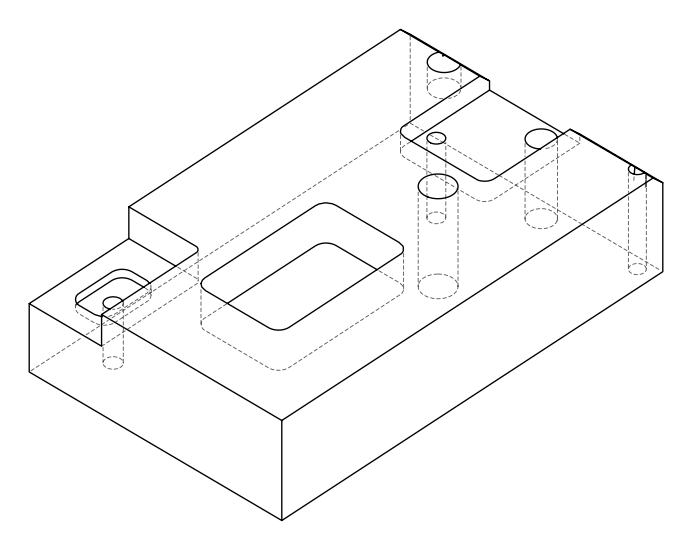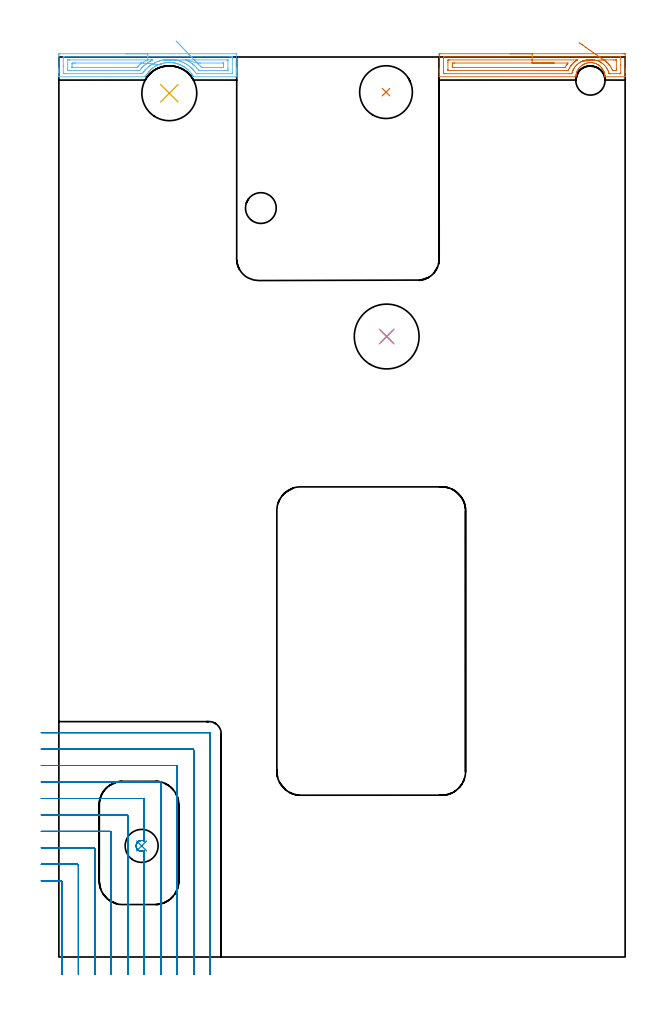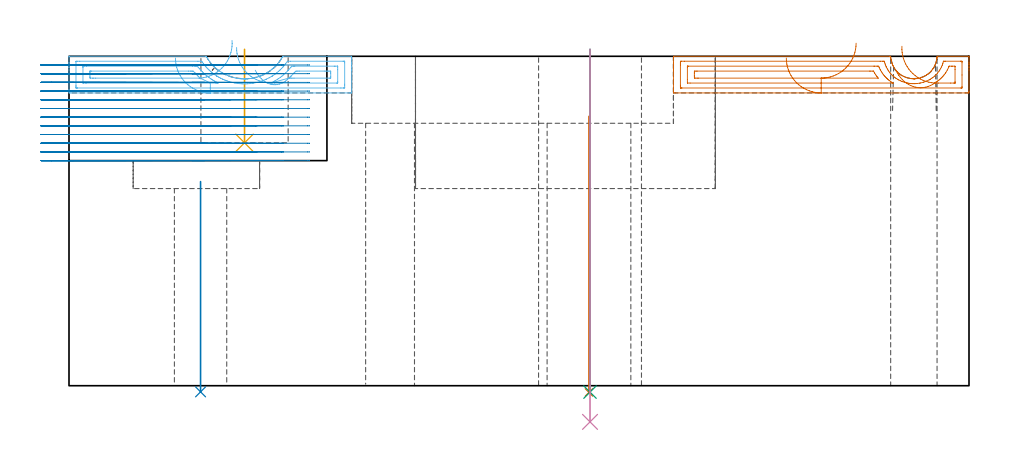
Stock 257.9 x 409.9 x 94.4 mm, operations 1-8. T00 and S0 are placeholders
(PLAN: 18 operations, 13 tool changes, 75.3 min)
(1 INDEXABLE_INSERT_DRILL_THROUGH_HOLE_FROM_SOLID | STEP1HOLE | NXT0302_019 | 0.32 min | 42662 mm3)
(2 INDEXABLE_INSERT_DRILL_THROUGH_HOLE_FROM_SOLID_1 | STEP1HOLE_1 | NXT0302_001 | 0.25 min | 16643 mm3)
(3 INDEXABLE_INSERT_DRILL_THROUGH_HOLE_FROM_SOLID_2 | STEP1HOLE_3 | NXT0302_009 | 0.39 min | 26721 mm3)
(4 DRILL_TO_ENLARGE_THROUGH_HOLE_1 | STEP1HOLE_3 | UGT0301_394 | 0.43 min | 37755 mm3)
(5 INDEXABLE_INSERT_DRILL_BLIND_HOLE_FROM_SOLID | STEP1POCKET | UGT0302_004 | 0.11 min | 12159 mm3)
(6 AREA_MILL | FG_CHAMFER_SURFACE | UGT0205_001 | 2.77 min | 4531 mm3)
(7 AREA_MILL_1 | FG_CHAMFER_SURFACE_1 | UGT0205_001 | 2.94 min | 5007 mm3)
(8 MILL_CORNER_NOTCH_RECTANGULAR | CORNER_NOTCH_RECTANGULAR | NXT0201_013 | Follow Part, ap 2.5, ae 75% | 31.92 min | 231408 mm3)
(9 MILL_RECTANGULAR_POCKET | POCKET_RECTANGULAR_STRAIGHT | NXT0201_012 | Follow Part, ap 4, ae 75% | 21.86 min | 453333 mm3)
(10 MILL_RECTANGULAR_POCKET_1 | POCKET_RECTANGULAR_STRAIGHT_1 | NXT0201_012 | Follow Part, ap 4, ae 75% | 1.41 min | 14139 mm3)
(11 MILL_SLOT | SLOT_PARTIAL_RECTANGULAR | NXT0201_012 | Follow Part, ap 4, ae 75% | 11.21 min | 170031 mm3)
(12 SPOT_DRILL | STEP1HOLE_2 | NXT0321_9005460120000 | 0.03 min | 7 mm3)
(13 SPOT_DRILL_1 | STEP1HOLE_4 | NXT0321_9005460120000 | 0.03 min | 2 mm3)
(14 DRILL_THROUGH_HOLE_INTO_CENTER | STEP1HOLE_2 | NXT0301_042 | 0.33 min | 2984 mm3)
(15 DRILL_TO_ENLARGE_THROUGH_HOLE | STEP1HOLE_2 | NXT0301_104 | 0.33 min | 8630 mm3)
(16 DRILL_BLIND_HOLE_INTO_CENTER | STEP1HOLE_4 | NXT0301_042 | 0.05 min | 303 mm3)
(17 GUN_DRILL_THROUGH_HOLE | STEP1HOLE_4 | UGT0307_005 | 0.51 min | 4676 mm3)
(18 DRILL_TO_ENLARGE_THROUGH_HOLE_2 | STEP1HOLE_4 | UGT0301_267 | 0.41 min | 7882 mm3)
(TOOL NXT0302_019 | Index. Insert Drill 24mm [880-D2400L25-05] | D24 PA176 FL120 Z2)
(TOOL NXT0302_001 | Index. Insert Drill 15mm [880-D1500L20-05] | D15 PA176 FL75 Z2)
(TOOL NXT0302_009 | Index. Insert Drill 19mm [880-D1900L25-05] | D19 PA176 FL95 Z2)
(TOOL UGT0301_394 | Twist Drill 29.5 mm | D29.5 PA118 FL165 Z2)
(TOOL UGT0302_004 | Indexable Insert Drill 25mm | D25 PA180 FL50 Z2)
(TOOL UGT0205_001 | Chamfer Mill 20 x 3 x 45 deg. | D20 FL50 Z2)
(TOOL NXT0201_013 | ENDMILL 10mm | D10 FL30 Z4)
(TOOL NXT0201_012 | ENDMILL 16mm [2P460-1600-NA 1630] | D16 FL38 Z6)
(TOOL NXT0321_9005460120000 | NC Spot Drill, 142deg, 12mm, Carbide, Uncoated | D12 PA142 FL30 Z2)
(TOOL NXT0301_042 | Carbide Drill 7.1mm [860.1-0710-057A1-MM 2214] | D7.1 PA140 FL85 Z2)
(TOOL NXT0301_104 | Carbide Drill 14mm [860.1-1400-112A1-MM 2214] | D14 PA140 FL123 Z2)
(TOOL UGT0307_005 | Gun Drill 8.3 mm | D8.3 PA130 FL24 Z1)
(TOOL UGT0301_267 | Twist Drill 13.3 mm | D13.3 PA118 FL108 Z2)
(OP 1 INDEXABLE_INSERT_DRILL_THROUGH_HOLE_FROM_SOLID)
G17 G21 G94 G90
T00 M6
G54
G17 G0 G90 X149. Y393.9 S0 M3
G43 Z104.4 H1
G94 G81 G98 Z-1.919 F250. R77.2
G80
M5
M2
(OP 2 INDEXABLE_INSERT_DRILL_THROUGH_HOLE_FROM_SOLID_1)
G17 G21 G94 G90
T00 M6
G54
G17 G0 G90 X37.7 Y50.6 S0 M3
G43 Z104.4 H1
G94 G81 G98 Z-1.762 F250. R58.5
G80
M5
M2
(OP 3 INDEXABLE_INSERT_DRILL_THROUGH_HOLE_FROM_SOLID_2)
G17 G21 G94 G90
T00 M6
G54
G17 G0 G90 X149.3 Y282.6 S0 M3
G43 Z104.4 H1
G94 G81 G98 Z-1.832 F250. R96.4
G80
M5
M2
(OP 4 DRILL_TO_ENLARGE_THROUGH_HOLE_1)
G17 G21 G94 G90
T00 M6
G54
G17 G0 G90 X149.3 Y282.6 S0 M3
G43 Z104.4 H0
G94 G73 G98 Z-10.363 F250. Q26.191 R96.4
G80
M5
M2
(OP 5 INDEXABLE_INSERT_DRILL_BLIND_HOLE_FROM_SOLID)
G17 G21 G94 G90
T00 M6
G54
G17 G0 G90 X50.3 Y393.4 S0 M3
G43 Z104.4 H0
G94 G81 G98 Z69.6 F250. R96.4
G80
M5
M2
(OP 6 AREA_MILL)
G17 G21 G94 G90
T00 M6
G54
G17 G0 G90 X30.5 Y411.4 S1061 M3
G43 Z104.4 H0
Z93.9
G94 G1 X30.538 Z93.028 F250.
X30.652 Z92.164
X30.841 Z91.312
X31.103 Z90.48
X31.437 Z89.674
X31.84 Z88.9
X32.308 Z88.164
X32.84 Z87.472
X33.429 Z86.829
X34.072 Z86.24
X34.764 Z85.709
X35.5 Z85.24
X36.274 Z84.837
X37.08 Z84.503
X37.912 Z84.241
X38.764 Z84.052
X39.628 Z83.938
X40.5 Z83.9
X80.458
X80.931 Y411.394 Z83.903
X80.99 Y411.391 Z83.905
X81. Y411.326 Z83.97
Y404.832 Z90.462
Y404.147 Z91.15
Y403.953 Z91.344
Y403.269 Z92.029
Y403.074 Z92.223
Y402.684 Z92.615
Y401.706 Z93.593
Y401.316 Z93.982
X80.999 Y401.082 Z94.216
X80.99 Y400.906 Z94.392
X80.901 Y400.9 Z94.4
X61.367
X61.264 Y400.906 Z94.392
X61.145 Y401.109 Z94.188
X61.107 Y401.176 Z94.122
X61.021 Y401.316 Z93.982
X60.852 Y401.591 Z93.707
X60.611 Y401.962 Z93.335
X60.508 Y402.107 Z93.192
X60.431 Y402.216 Z93.083
X60.353 Y402.319 Z92.98
X60.243 Y402.465 Z92.834
X59.717 Y403.117 Z92.183
X59.516 Y403.339 Z91.96
X59.174 Y403.693 Z91.606
X58.823 Y404.039 Z91.26
X58.703 Y404.148 Z91.151
X58.632 Y404.213 Z91.086
X58.239 Y404.539 Z90.76
X58.165 Y404.601 Z90.699
X57.93 Y404.796 Z90.503
X57.539 Y405.086 Z90.212
X57.036 Y405.422 Z89.874
X56.927 Y405.488 Z89.808
X56.592 Y405.692 Z89.606
X56.483 Y405.754 Z89.544
X56.118 Y405.961 Z89.339
X55.595 Y406.205 Z89.091
X55.297 Y406.346 Z88.952
X55.248 Y406.368 Z88.929
X55.151 Y406.408 Z88.888
X54.803 Y406.554 Z88.745
X54.707 Y406.589 Z88.711
X54.354 Y406.718 Z88.579
X54.263 Y406.749 Z88.548
X54.013 Y406.834 Z88.465
X53.46 Y406.988 Z88.31
X53.014 Y407.097 Z88.202
X52.567 Y407.188 Z88.112
X52.525 Y407.195 Z88.105
X52.12 Y407.26 Z88.036
X52.043 Y407.269 Z88.027
X51.673 Y407.314 Z87.983
X51.241 Y407.348 Z87.949
X51.188 Y407.352 Z87.944
X51.155 Y407.354 Z87.94
X51.031 Y407.364 Z87.932
X50.779 Y407.385 Z87.912
X50.541 Y407.394 Z87.903
X50.429 Y407.392 Z87.896
X50.38 Z87.894
X50.304 Z87.895
X50.27 Y407.396 Z87.903
X50.267 Z87.902
X50.109 Y407.397 Z87.903
X49.861 Y407.387 Z87.91
X49.602 Y407.374 Z87.925
X49.438 Y407.365 Z87.934
X48.991 Y407.326 Z87.973
X48.544 Y407.27 Z88.027
X48.491 Y407.262 Z88.035
X48.098 Y407.199 Z88.099
X47.64 Y407.108 Z88.192
X47.204 Y407.002 Z88.295
X46.587 Y406.833 Z88.464
X46.31 Y406.74 Z88.556
X45.861 Y406.577 Z88.721
X45.416 Y406.4 Z88.9
X44.967 Y406.197 Z89.102
X44.94 Y406.183 Z89.115
X44.482 Y405.96 Z89.339
X44.071 Y405.729 Z89.571
X44.052 Y405.719 Z89.581
X43.628 Y405.463 Z89.836
X43.061 Y405.087 Z90.213
X42.735 Y404.847 Z90.453
X42.716 Y404.832 Z90.468
X42.346 Y404.534 Z90.763
X41.966 Y404.212 Z91.086
X41.841 Y404.099 Z91.199
X41.693 Y403.953 Z91.343
X41.548 Y403.812 Z91.486
X41.457 Y403.723 Z91.574
X41.084 Y403.338 Z91.959
X40.947 Y403.187 Z92.11
X40.361 Y402.466 Z92.834
X40.053 Y402.053 Z93.246
X39.908 Y401.833 Z93.466
X39.749 Y401.592 Z93.708
X39.536 Y401.245 Z94.055
X39.508 Y401.198 Z94.101
X39.389 Y400.998 Z94.298
X39.327 Y400.903 Z94.389
X39.168 Y400.9 Z94.4
X0.098
X0.01 Y400.906 Z94.392
X0. Y401.084 Z94.214
Y402.684 Z92.615
Y403.074 Z92.223
Y403.269 Z92.029
Y403.953 Z91.344
Y404.147 Z91.15
Y404.832 Z90.462
Y410.448 Z84.849
X0.005 Y410.984 Z84.312
X0.009 Y411.391 Z83.905
X0.128 Y411.395 Z83.903
X0.542 Y411.4 Z83.9
X40.5
Y409.986 Z85.314
X77.914
X78.682 Y409.984 Z85.316
X78.806 Y409.983 Z85.317
X78.99 Y409.977 Z85.323
X78.994 Y409.92 Z85.38
X78.998 Y409.792 Z85.508
X79. Y409.226 Z86.074
Y408.911 Z86.389
X78.999 Y402.759 Z92.541
X78.994 Y402.444 Z92.856
X78.99 Y402.354 Z92.946
X78.984 Y402.32 Z92.98
X78.968 Y402.319 Z92.981
X78.873 Y402.317 Z92.983
X78.682 Y402.315 Z92.985
X78.561 Y402.314 Z92.986
X63.466 Y402.315 Z92.985
X62.699 Y402.32 Z92.98
X62.595 Y402.321 Z92.979
X62.04 Y403.074 Z92.226
X61.811 Y403.368 Z91.932
X61.324 Y403.953 Z91.347
X60.923 Y404.379 Z90.921
X60.469 Y404.832 Z90.468
X60.035 Y405.219 Z90.081
X59.442 Y405.711 Z89.589
X59.147 Y405.937 Z89.363
X58.952 Y406.078 Z89.222
X58.377 Y406.472 Z88.828
X58.259 Y406.545 Z88.755
X58.183 Y406.589 Z88.711
X57.371 Y407.055 Z88.245
X56.523 Y407.468 Z87.832
X56.483 Y407.487 Z87.813
X56.447 Y407.504 Z87.796
X55.595 Y407.849 Z87.451
X54.992 Y408.065 Z87.235
X54.707 Y408.154 Z87.146
X54.018 Y408.347 Z86.953
X53.819 Y408.396 Z86.904
X53.755 Y408.411 Z86.889
X52.931 Y408.573 Z86.727
X52.657 Y408.618 Z86.682
X52.043 Y408.698 Z86.602
X51.653 Y408.734 Z86.566
X51.155 Y408.772 Z86.528
X50.699 Y408.799 Z86.501
X50.267 Y408.806 Z86.494
X49.814 Y408.796 Z86.504
X49.379 Y408.773 Z86.527
X48.979 Y408.743 Z86.557
X48.491 Y408.693 Z86.607
X48.18 Y408.655 Z86.645
X47.604 Y408.563 Z86.737
X47.422 Y408.527 Z86.773
X46.716 Y408.379 Z86.921
X46.689 Y408.373 Z86.927
X46.581 Y408.347 Z86.953
X45.989 Y408.187 Z87.113
X45.944 Y408.175 Z87.125
X45.891 Y408.159 Z87.141
X45.828 Y408.139 Z87.161
X45.325 Y407.966 Z87.334
X44.94 Y407.825 Z87.475
X44.682 Y407.723 Z87.577
X44.066 Y407.468 Z87.832
X44.054 Y407.463 Z87.837
X43.462 Y407.173 Z88.127
X43.164 Y407.018 Z88.282
X42.888 Y406.862 Z88.438
X42.415 Y406.589 Z88.711
X42.328 Y406.538 Z88.762
X42.308 Y406.526 Z88.774
X42.276 Y406.504 Z88.796
X41.801 Y406.181 Z89.119
X41.388 Y405.887 Z89.413
X41.157 Y405.711 Z89.589
X40.796 Y405.418 Z89.882
X40.5 Y405.167 Z90.133
X40.133 Y404.832 Z90.468
X39.87 Y404.576 Z90.724
X39.612 Y404.319 Z90.981
X39.434 Y404.129 Z91.171
X39.276 Y403.953 Z91.347
X39.025 Y403.655 Z91.645
X38.724 Y403.289 Z92.011
X38.629 Y403.168 Z92.132
X38.557 Y403.074 Z92.226
X38.255 Y402.66 Z92.64
X38.131 Y402.488 Z92.812
X38.019 Y402.331 Z92.969
X37.836 Y402.321 Z92.979
X37.712 Y402.318 Z92.982
X36.948 Y402.315 Z92.985
X3.086 Y402.314 Z92.986
X2.318 Y402.316 Z92.984
X2.194 Y402.317 Z92.983
X2.01 Y402.323 Z92.977
X2.006 Y402.38 Z92.92
X2.002 Y402.508 Z92.792
X2. Y405.711 Z89.589
Y409.226 Z86.074
X2.001 Y409.541 Z85.759
X2.006 Y409.856 Z85.444
X2.01 Y409.945 Z85.355
X2.016 Y409.98 Z85.32
X2.032 Y409.981 Z85.319
X2.126 Y409.983 Z85.317
X2.318 Y409.985 Z85.315
X2.439 Y409.986 Z85.314
X40.5
Y408.571 Z86.729
X42.049
X42.276
X42.502 Y408.57 Z86.73
X42.653 Y408.568 Z86.732
X42.745 Y408.565 Z86.735
X42.276 Y408.319 Z86.981
X41.724 Y408.015 Z87.285
X41.388 Y407.822 Z87.478
X41.166 Y407.688 Z87.612
X40.811 Y407.468 Z87.832
X40.624 Y407.346 Z87.954
X40.5 Y407.262 Z88.038
X40.105 Y406.98 Z88.32
X39.612 Y406.618 Z88.682
X39.596 Y406.606 Z88.694
X39.576 Y406.589 Z88.711
X39.116 Y406.202 Z89.098
X38.724 Y405.86 Z89.44
X38.564 Y405.711 Z89.589
X38.199 Y405.352 Z89.948
X37.836 Y404.99 Z90.31
X37.759 Y404.908 Z90.392
X37.692 Y404.832 Z90.468
X37.354 Y404.43 Z90.87
X36.952 Y403.948 Z91.352
X36.776 Y403.738 Z91.562
X36.617 Y403.734 Z91.566
X36.285 Y403.73 Z91.57
X36.06 Y403.729 Z91.571
X35.399 Y403.728 Z91.572
X4.982 Y403.729 Z91.571
X4.319 Y403.73 Z91.57
X4.094 Y403.733 Z91.567
X4.028 Y403.735 Z91.565
X4.01 Y403.86 Z91.44
X4.004 Y403.953 Z91.347
X4.001 Y404.045 Z91.255
Y408.347 Z86.953
X4.002 Y408.438 Z86.862
X4.01 Y408.533 Z86.767
X4.018 Y408.565 Z86.735
X4.038 Y408.567 Z86.733
X4.094 Y408.569 Z86.731
X4.756 Y408.571 Z86.729
X4.982
X40.5
X37.605 Y407.15 Z88.15
X37.595 Y407.138 Z88.162
X37.559 Y407.102 Z88.198
X36.948 Y406.553 Z88.747
X36.11 Y405.711 Z89.589
X36.086 Y405.685 Z89.615
X36.06 Y405.658 Z89.642
X35.669 Y405.219 Z90.081
X35.597 Y405.15 Z90.15
X35.459 Y405.147 Z90.153
X35.172 Y405.144 Z90.156
X34.858 Y405.143 Z90.157
X34.284
X6.444
X6.076 Y405.144 Z90.156
X6.039 Y405.146 Z90.154
X6.018 Y405.149 Z90.151
X6.01 Y405.167 Z90.133
X6.005 Y405.305 Z89.995
X6. Y405.582 Z89.718
X6.001 Y406.589 Z88.711
X6.006 Y406.965 Z88.335
X6.01 Y407.145 Z88.155
X6.191 Y407.15 Z88.15
X6.758 Y407.156 Z88.144
X7.072 Y407.157 Z88.143
X7.646
X37.263
X37.452 Y407.156 Z88.144
X37.581 Y407.152 Z88.148
X37.605 Y407.15 Z88.15
X38.468 Y407.079 Z88.259
X39.317 Y407.008 Z88.444
X40.148 Y406.939 Z88.703
X40.953 Y406.873 Z89.033
X41.726 Y406.808 Z89.432
X42.461 Y406.747 Z89.897
X43.153 Y406.69 Z90.425
X43.797 Y406.637 Z91.011
X44.388 Y406.588 Z91.651
X44.92 Y406.543 Z92.341
X45.391 Y406.504 Z93.074
X45.796 Y406.471 Z93.846
X46.132 Y406.443 Z94.651
X46.398 Y406.421 Z95.482
X46.59 Y406.405 Z96.332
X46.708 Y406.395 Z97.197
X46.75 Y406.392 Z98.068
X46.716 Y406.394 Z98.94
G0 X48.031 Y408.378 Z96.924
G1 X48.052 Z96.052
X48.15 Y408.38 Z95.185
X48.322 Y408.384 Z94.33
X48.569 Y408.388 Z93.493
X48.887 Y408.394 Z92.681
X49.275 Y408.402 Z91.899
X49.729 Y408.41 Z91.155
X50.247 Y408.42 Z90.453
X50.824 Y408.431 Z89.798
X51.456 Y408.443 Z89.197
X52.138 Y408.456 Z88.653
X52.864 Y408.47 Z88.17
X53.63 Y408.485 Z87.753
X54.429 Y408.5 Z87.403
X55.256 Y408.516 Z87.125
X56.104 Y408.532 Z86.92
X56.966 Y408.548 Z86.79
X57.837 Y408.565 Z86.735
X58.035 Y408.568 Z86.732
X58.259 Y408.57 Z86.73
X58.92 Y408.571 Z86.729
X76.68
X76.906 Y408.569 Z86.731
X76.961 Y408.567 Z86.733
X76.982 Y408.565 Z86.735
X76.99 Y408.533 Z86.767
X76.998 Y408.438 Z86.862
X76.999 Y408.347 Z86.953
X77. Y408.254 Z87.046
Y404.738 Z90.562
X76.999 Y403.953 Z91.347
X76.998 Y403.862 Z91.438
X76.99 Y403.767 Z91.533
X76.982 Y403.735 Z91.565
X76.961 Y403.733 Z91.567
X76.906 Y403.731 Z91.569
X76.244 Y403.729 Z91.571
X76.018 Y403.728 Z91.572
X64.701 Y403.729 Z91.571
X64.475 Y403.73 Z91.57
X64.248 Y403.734 Z91.566
X63.824 Y403.743 Z91.557
X63.587 Y404.027 Z91.273
X62.899 Y404.832 Z90.468
X62.699 Y405.046 Z90.254
X62.036 Y405.711 Z89.589
X61.811 Y405.915 Z89.385
X61.446 Y406.229 Z89.071
X61.019 Y406.589 Z88.711
X60.923 Y406.667 Z88.633
X60.578 Y406.931 Z88.369
X60.035 Y407.304 Z87.996
X59.785 Y407.468 Z87.832
X59.147 Y407.855 Z87.445
X58.861 Y408.021 Z87.279
X58.609 Y408.165 Z87.135
X57.837 Y408.565 Z86.735
X63.02 Y407.15 Z88.15
X63.173 Y407.153 Z88.147
X63.587 Y407.156 Z88.144
X63.901 Y407.157 Z88.143
X64.475
X74.556
X74.924 Y407.156 Z88.144
X74.961 Y407.154 Z88.146
X74.982 Y407.151 Z88.149
X74.99 Y407.132 Z88.168
X74.995 Y406.995 Z88.305
X75. Y406.718 Z88.582
X74.999 Y405.711 Z89.589
X74.994 Y405.335 Z89.965
X74.99 Y405.155 Z90.145
X74.809 Y405.15 Z90.15
X74.242 Y405.144 Z90.156
X73.927 Y405.143 Z90.157
X73.354
X65.936
X65.362 Y405.147 Z90.153
X65.041 Y405.15 Z90.15
X64.823 Y405.338 Z89.962
X64.614 Y405.573 Z89.727
X64.486 Y405.711 Z89.589
X64.475 Y405.722 Z89.578
X63.612 Y406.589 Z88.711
X63.587 Y406.614 Z88.686
X63.339 Y406.835 Z88.465
X63.173 Y406.991 Z88.309
X63.02 Y407.15 Z88.15
X62.517 Y407.677 Z87.67
X61.987 Y408.232 Z87.255
X61.434 Y408.811 Z86.909
X60.862 Y409.41 Z86.634
X60.276 Y410.024 Z86.432
X59.679 Y410.648 Z86.305
X59.078 Y411.278 Z86.254
X58.476 Y411.908 Z86.279
X57.877 Y412.535 Z86.38
X57.287 Y413.153 Z86.555
X56.71 Y413.757 Z86.805
X56.15 Y414.344 Z87.126
X55.611 Y414.908 Z87.517
X55.098 Y415.445 Z87.975
X54.614 Y415.951 Z88.495
X54.164 Y416.423 Z89.075
X53.75 Y416.856 Z89.709
X53.376 Y417.248 Z90.393
G0 Z104.4
M5
M2
(OP 7 AREA_MILL_1)
G17 G21 G94 G90
T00 M6
G54
G17 G0 G90 X205.55 Y411.4 S1061 M3
G43 Z104.4 H0
Z93.9
G94 G1 X205.588 Z93.028 F250.
X205.702 Z92.164
X205.891 Z91.312
X206.153 Z90.48
X206.487 Z89.674
X206.89 Z88.9
X207.358 Z88.164
X207.89 Z87.472
X208.479 Z86.829
X209.122 Z86.24
X209.814 Z85.709
X210.55 Z85.24
X211.324 Z84.837
X212.13 Z84.503
X212.962 Z84.241
X213.813 Z84.052
X214.678 Z83.938
X215.55 Z83.9
X256.92
X257.341 Y411.399 Z83.901
X257.756 Y411.395 Z83.903
X257.89 Y411.391 Z83.905
X257.9 Y410.984 Z84.313
Y404.832 Z90.462
Y404.18 Z91.118
Y403.953 Z91.344
Y403.301 Z91.996
Y403.074 Z92.222
Y402.62 Z92.679
X257.899 Y401.113 Z94.185
X257.89 Y400.906 Z94.392
X257.785 Y400.9 Z94.4
X248.894
X248.76 Y400.906 Z94.393
X248.726 Y401.213 Z94.086
X248.718 Y401.319 Z93.98
X248.703 Y401.44 Z93.859
X248.683 Y401.591 Z93.708
X248.606 Y402.029 Z93.268
X248.567 Y402.195 Z93.101
X248.504 Y402.465 Z92.834
X248.388 Y402.859 Z92.44
X248.307 Y403.074 Z92.222
X248.297 Y403.099 Z92.197
X248.245 Y403.225 Z92.074
X248.197 Y403.339 Z91.96
X248.089 Y403.56 Z91.738
X248.007 Y403.729 Z91.571
X247.982 Y403.781 Z91.518
X247.736 Y404.213 Z91.086
X247.56 Y404.483 Z90.816
X247.501 Y404.573 Z90.726
X247.301 Y404.834 Z90.466
X247.091 Y405.087 Z90.213
X246.858 Y405.338 Z89.962
X246.613 Y405.58 Z89.72
X246.392 Y405.774 Z89.526
X246.151 Y405.967 Z89.332
X245.888 Y406.15 Z89.146
X245.782 Y406.225 Z89.072
X245.726 Y406.265 Z89.033
X245.287 Y406.524 Z88.774
X244.838 Y406.755 Z88.544
X244.661 Y406.834 Z88.465
X244.308 Y406.964 Z88.333
X244.003 Y407.062 Z88.235
X243.951 Y407.078 Z88.218
X243.509 Y407.188 Z88.107
X243.063 Y407.269 Z88.027
X242.62 Y407.324 Z87.975
X242.542 Y407.329 Z87.97
X242.398 Y407.338 Z87.956
X242.336 Y407.339 Z87.952
X242.258 Y407.342 Z87.95
X242.225 Y407.343 Z87.948
X242.208 Y407.345 Z87.95
X242.2
X242.064 Y407.347 Z87.946
X242.001 Y407.343 Z87.947
X241.965 Y407.342 Z87.95
X241.731 Y407.331 Z87.961
X241.574 Y407.315 Z87.974
X241.336 Y407.293 Z87.999
X241.288 Y407.289 Z88.004
X240.843 Y407.22 Z88.079
X240.401 Y407.119 Z88.178
X239.967 Y406.988 Z88.309
X239.538 Y406.833 Z88.463
X239.332 Y406.734 Z88.565
X239.113 Y406.627 Z88.67
X239.065 Y406.604 Z88.694
X238.626 Y406.362 Z88.934
X238.327 Y406.169 Z89.13
X238.039 Y405.961 Z89.339
X238.001 Y405.93 Z89.37
X237.738 Y405.714 Z89.586
X237.416 Y405.407 Z89.892
X237.111 Y405.087 Z90.213
X236.851 Y404.776 Z90.524
X236.466 Y404.213 Z91.087
X236.218 Y403.781 Z91.518
X236.136 Y403.613 Z91.685
X236.087 Y403.513 Z91.782
X236.001 Y403.34 Z91.959
X235.963 Y403.255 Z92.043
X235.897 Y403.074 Z92.223
X235.82 Y402.862 Z92.436
X235.696 Y402.465 Z92.833
X235.633 Y402.195 Z93.102
X235.594 Y402.03 Z93.269
X235.556 Y401.809 Z93.491
X235.519 Y401.592 Z93.708
X235.488 Y401.316 Z93.982
X235.467 Y401.135 Z94.163
X235.443 Y400.906 Z94.392
X235.111 Y400.9 Z94.4
X173.315
X173.21 Y400.906 Z94.392
X173.2 Y401.115 Z94.184
Y401.77 Z93.529
Y402.62 Z92.679
Y403.074 Z92.222
Y403.301 Z91.996
Y403.953 Z91.344
Y404.18 Z91.118
Y404.832 Z90.462
Y410.431 Z84.865
X173.205 Y410.984 Z84.313
X173.209 Y411.391 Z83.905
X173.344 Y411.395 Z83.903
X173.759 Y411.4 Z83.9
X215.55
Y409.986 Z85.314
X255.562 Y409.985 Z85.315
X255.754 Y409.984 Z85.316
X255.85 Y409.981 Z85.319
X255.889 Y409.979 Z85.321
X255.891 Y409.893 Z85.407
X255.899 Y409.558 Z85.742
X255.9 Y406.256 Z89.044
X255.899 Y402.741 Z92.559
X255.891 Y402.406 Z92.894
X255.889 Y402.321 Z92.979
X255.85 Y402.319 Z92.981
X255.754 Y402.316 Z92.984
X255.562 Y402.315 Z92.985
X255.441 Y402.314 Z92.986
X251.117
X250.995 Y402.315 Z92.985
X250.684 Y402.317 Z92.983
X250.606 Y402.32 Z92.98
X250.575 Y402.322 Z92.978
X250.563 Y402.36 Z92.94
X250.537 Y402.451 Z92.849
X250.421 Y402.882 Z92.418
X250.359 Y403.074 Z92.226
X250.227 Y403.461 Z91.839
X250.003 Y403.953 Z91.347
X249.781 Y404.39 Z90.91
X249.526 Y404.832 Z90.468
X249.455 Y404.947 Z90.353
X249.338 Y405.123 Z90.177
X248.881 Y405.71 Z89.59
X248.449 Y406.184 Z89.116
X248.019 Y406.589 Z88.711
X247.56 Y406.962 Z88.338
X247.26 Y407.172 Z88.128
X246.804 Y407.468 Z87.832
X246.722 Y407.519 Z87.781
X246.671 Y407.549 Z87.751
X246.48 Y407.657 Z87.643
X245.782 Y407.999 Z87.301
X245.436 Y408.136 Z87.164
X244.917 Y408.323 Z86.977
X244.892 Y408.331 Z86.969
X244.838 Y408.347 Z86.953
X244.003 Y408.553 Z86.747
X243.747 Y408.6 Z86.7
X243.114 Y408.692 Z86.608
X242.725 Y408.731 Z86.569
X242.225 Y408.755 Z86.545
X241.818 Y408.749 Z86.551
X241.336 Y408.717 Z86.583
X240.995 Y408.684 Z86.616
X240.447 Y408.6 Z86.7
X240.232 Y408.56 Z86.74
X239.557 Y408.4 Z86.9
X239.515 Y408.389 Z86.911
X239.375 Y408.347 Z86.953
X238.848 Y408.17 Z87.13
X238.772 Y408.142 Z87.158
X238.668 Y408.1 Z87.2
X238.227 Y407.905 Z87.395
X237.779 Y407.682 Z87.618
X237.638 Y407.607 Z87.693
X237.391 Y407.468 Z87.832
X237.086 Y407.274 Z88.026
X236.89 Y407.143 Z88.157
X236.567 Y406.908 Z88.392
X236.178 Y406.589 Z88.711
X236.084 Y406.507 Z88.793
X236.001 Y406.429 Z88.871
X235.642 Y406.065 Z89.235
X235.317 Y405.71 Z89.59
X235.222 Y405.601 Z89.699
X235.112 Y405.466 Z89.834
X234.851 Y405.089 Z90.211
X234.678 Y404.832 Z90.468
X234.51 Y404.547 Z90.753
X234.222 Y404.028 Z91.272
X234.197 Y403.977 Z91.323
X234.186 Y403.953 Z91.347
X234.036 Y403.608 Z91.692
X233.941 Y403.352 Z91.948
X233.848 Y403.074 Z92.226
X233.726 Y402.685 Z92.615
X233.65 Y402.43 Z92.87
X233.613 Y402.321 Z92.979
X233.525 Y402.319 Z92.981
X233.333 Y402.315 Z92.985
X233.212
X232.444 Y402.314 Z92.986
X176.306
X175.538 Y402.315 Z92.985
X175.415 Y402.317 Z92.983
X175.216 Y402.321 Z92.979
X175.21 Y402.385 Z92.915
X175.203 Y402.526 Z92.774
X175.2 Y403.074 Z92.226
Y403.408 Z91.892
Y409.226 Z86.074
X175.201 Y409.559 Z85.741
X175.209 Y409.894 Z85.406
X175.211 Y409.979 Z85.321
X175.25 Y409.981 Z85.319
X175.346 Y409.984 Z85.316
X175.538 Y409.985 Z85.315
X175.658 Y409.986 Z85.314
X215.55
Y408.572 Z86.728
X236.001 Y408.571 Z86.729
X236.067 Y408.57 Z86.73
X236.095 Y408.568 Z86.732
X236.1 Y408.566 Z86.734
Y408.564 Z86.736
X236.065 Y408.537 Z86.763
X236.046 Y408.524 Z86.776
X235.775 Y408.347 Z86.953
X235.385 Y408.077 Z87.223
X235.112 Y407.878 Z87.422
X234.883 Y407.694 Z87.606
X234.613 Y407.468 Z87.832
X234.412 Y407.281 Z88.019
X234.222 Y407.1 Z88.2
X233.969 Y406.84 Z88.46
X233.74 Y406.589 Z88.711
X233.551 Y406.374 Z88.926
X233.333 Y406.111 Z89.189
X233.166 Y405.876 Z89.424
X233.054 Y405.71 Z89.59
X232.814 Y405.345 Z89.955
X232.515 Y404.832 Z90.468
X232.49 Y404.786 Z90.514
X232.444 Y404.7 Z90.6
X232.202 Y404.192 Z91.108
X232.093 Y403.953 Z91.347
X231.997 Y403.737 Z91.563
X231.778 Y403.732 Z91.568
X231.555 Y403.73 Z91.57
X230.892 Y403.729 Z91.571
X230.666 Y403.728 Z91.572
X177.543 Y403.729 Z91.571
X177.316 Y403.73 Z91.57
X177.241 Y403.732 Z91.568
X177.217 Y403.735 Z91.565
X177.21 Y403.738 Z91.562
X177.206 Y403.762 Z91.538
X177.202 Y403.838 Z91.462
X177.2 Y403.953 Z91.347
Y404.067 Z91.233
Y407.583 Z87.717
X177.202 Y408.347 Z86.953
X177.204 Y408.458 Z86.842
X177.212 Y408.564 Z86.736
X177.316 Y408.566 Z86.734
X177.979 Y408.571 Z86.729
X215.55 Y408.572 Z86.728
Y407.157 Z88.143
X231.87
X231.867 Y407.15 Z88.15
X231.555 Y406.763 Z88.537
X231.481 Y406.662 Z88.638
X231.431 Y406.589 Z88.711
X231.167 Y406.206 Z89.094
X230.862 Y405.71 Z89.59
X230.79 Y405.588 Z89.712
X230.539 Y405.154 Z90.146
X230.507 Y405.15 Z90.15
X230.347 Y405.146 Z90.154
X229.777 Y405.143 Z90.157
X229.462
X179.983 Y405.144 Z90.156
X179.666 Y405.145 Z90.155
X179.29 Y405.15 Z90.15
X179.21 Y405.158 Z90.142
X179.206 Y405.303 Z89.997
X179.2 Y405.606 Z89.694
Y405.71 Z89.59
Y406.485 Z88.815
X179.202 Y406.589 Z88.711
X179.21 Y406.976 Z88.324
X179.227 Y407.15 Z88.15
X179.413 Y407.153 Z88.147
X179.983 Y407.156 Z88.144
X180.298 Y407.157 Z88.143
X215.55
X216.422 Z88.181
X217.286 Z88.295
X218.138 Z88.483
X218.97 Z88.746
X219.776 Z89.08
X220.55 Z89.482
X221.286 Z89.951
X221.978 Z90.482
X222.621 Z91.072
X223.21 Z91.715
X223.741 Z92.407
X224.21 Z93.143
X224.613 Z93.917
X224.947 Z94.722
X225.209 Z95.554
X225.398 Z96.406
X225.512 Z97.271
X225.55 Z98.143
G0 X238.68 Y408.053 Z97.262
G1 X238.671 Y408.052 Z96.39
X238.737 Y408.056 Z95.52
X238.879 Y408.064 Z94.659
X239.096 Y408.075 Z93.814
X239.385 Y408.091 Z92.991
X239.745 Y408.111 Z92.197
X240.172 Y408.134 Z91.437
X240.664 Y408.161 Z90.717
X241.217 Y408.191 Z90.043
X241.826 Y408.224 Z89.419
X242.488 Y408.26 Z88.851
X243.196 Y408.298 Z88.343
X243.946 Y408.339 Z87.899
X244.731 Y408.382 Z87.522
X245.546 Y408.426 Z87.215
X246.385 Y408.472 Z86.98
X247.242 Y408.519 Z86.82
X248.109 Y408.566 Z86.734
X248.147 Y408.568 Z86.732
X248.224 Y408.57 Z86.73
X248.449 Y408.571 Z86.729
X249.111 Y408.572 Z86.728
X252.668
X253.557 Y408.571 Z86.729
X253.784 Y408.57 Z86.73
X253.859 Y408.568 Z86.732
X253.883 Y408.565 Z86.735
X253.89 Y408.562 Z86.738
X253.894 Y408.538 Z86.762
X253.898 Y408.462 Z86.838
X253.9 Y408.347 Z86.953
Y408.233 Z87.067
Y404.717 Z90.583
X253.898 Y403.953 Z91.347
X253.896 Y403.842 Z91.458
X253.888 Y403.736 Z91.564
X253.784 Y403.734 Z91.566
X253.121 Y403.729 Z91.571
X252.895 Y403.73 Z91.57
X252.228 Y403.733 Z91.567
X252.206 Y403.735 Z91.565
X252.181 Y403.779 Z91.521
X252.106 Y403.953 Z91.347
X252.006 Y404.182 Z91.118
X251.681 Y404.832 Z90.468
X251.25 Y405.579 Z89.721
X251.162 Y405.71 Z89.59
X251.117 Y405.777 Z89.523
X250.754 Y406.236 Z89.064
X250.461 Y406.589 Z88.711
X250.353 Y406.713 Z88.587
X250.227 Y406.849 Z88.451
X249.915 Y407.159 Z88.141
X249.586 Y407.468 Z87.832
X249.338 Y407.676 Z87.624
X249.149 Y407.825 Z87.475
X248.929 Y407.993 Z87.307
X248.507 Y408.29 Z87.01
X248.449 Y408.327 Z86.973
X248.419 Y408.347 Z86.953
X248.314 Y408.421 Z86.879
X248.109 Y408.566 Z86.734
X247.477 Y409.013 Z86.331
X246.819 Y409.478 Z85.997
X246.141 Y409.959 Z85.734
X245.445 Y410.451 Z85.545
X244.74 Y410.951 Z85.431
X244.028 Y411.455 Z85.393
X243.317 Y411.958 Z85.43
X242.611 Y412.458 Z85.544
X241.916 Y412.95 Z85.732
X241.237 Y413.431 Z85.994
X240.579 Y413.897 Z86.328
X239.947 Y414.344 Z86.73
X239.347 Y414.77 Z87.199
X238.782 Y415.17 Z87.73
X238.256 Y415.542 Z88.319
X237.775 Y415.882 Z88.962
X237.342 Y416.189 Z89.654
X236.959 Y416.46 Z90.389
G0 Z104.4
M5
M2
(OP 8 MILL_CORNER_NOTCH_RECTANGULAR)
G17 G21 G94 G90
T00 M6
G54
G17 G0 G90 X1.4 Y-8. S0 M3
G43 Z104.4 H0
Z91.908
G94 G1 Y-5. F250.
Y34.205 F500.
G3 X0.905 Y34.7 R0.5
G1 X-5.
X-8. F250.
G0 Z104.4
X8.9 Y-8.
Z91.908
G1 Y-5.
Y41.705 F500.
G3 X8.405 Y42.2 R0.5
G1 X-5.
X-8. F250.
G0 Z104.4
X16.4 Y-8.
Z91.908
G1 Y-5.
Y49.205 F500.
G3 X15.905 Y49.7 R0.5
G1 X-5.
X-8. F250.
G0 Z104.4
X23.9 Y-8.
Z91.908
G1 Y-5.
Y56.705 F500.
G3 X23.404 Y57.2 R0.5
G1 X-5.
X-8. F250.
G0 Z104.4
X31.4 Y-8.
Z91.908
G1 Y-5.
Y64.204 F500.
G3 X30.904 Y64.7 R0.5
G1 X-5.
X-8. F250.
G0 Z104.4
X38.9 Y-8.
Z91.908
G1 Y-5.
Y48.414 F500.
G2 X37.75 Y48.11 R2.562
X37.414 Y48.125 R2.551
G1 X37.131 Y48.172
G2 X36.935 Y48.225 R2.551
X35.53 Y49.364 R2.501
G1 X35.46 Y49.5
G2 X35.214 Y50.649 R2.571
X35.384 Y51.517 R2.564
X38.459 Y52.973 R2.5
X38.9 Y52.785 R2.504
G1 Y64.204
Y71.704
G3 X38.404 Y72.2 R0.5
G1 X-5.
X-8. F250.
G0 Z104.4
X46.4 Y-8.
Z91.908
G1 Y-5.
Y79.204 F500.
G3 X45.904 Y79.7 R0.5
G1 X-5.
X-8. F250.
G0 Z104.4
X53.9 Y-8.
Z91.908
G1 Y-5.
Y86.704 F500.
G3 X53.404 Y87.2 R0.5
G1 X-5.
X-8. F250.
G0 Z104.4
X61.4 Y-8.
Z91.908
G1 Y-5.
Y94.203 F500.
G3 X60.903 Y94.7 R0.5
G1 X-5.
X-8. F250.
G0 Z104.4
X68.9 Y-8.
Z91.908
G1 Y-5.
Y101.703 F500.
G3 X68.403 Y102.2 R0.5
G1 X-5.
X-8. F250.
G0 Z104.4
X1.4 Y-8.
Z89.417
G1 Y-5.
Y34.205 F500.
G3 X0.905 Y34.7 R0.5
G1 X-5.
X-8. F250.
G0 Z104.4
X8.9 Y-8.
Z89.417
G1 Y-5.
Y41.705 F500.
G3 X8.405 Y42.2 R0.5
G1 X-5.
X-8. F250.
G0 Z104.4
X16.4 Y-8.
Z89.417
G1 Y-5.
Y49.205 F500.
G3 X15.905 Y49.7 R0.5
G1 X-5.
X-8. F250.
G0 Z104.4
X23.9 Y-8.
Z89.417
G1 Y-5.
Y56.704 F500.
G3 X23.404 Y57.2 R0.5
G1 X-5.
X-8. F250.
G0 Z104.4
X31.4 Y-8.
Z89.417
G1 Y-5.
Y64.204 F500.
G3 X30.904 Y64.7 R0.5
G1 X-5.
X-8. F250.
G0 Z104.4
X38.9 Y-8.
Z89.417
G1 Y-5.
Y48.414 F500.
G2 X37.749 Y48.11 R2.562
X37.414 Y48.125 R2.551
G1 X37.131 Y48.172
G2 X36.935 Y48.225 R2.551
X35.53 Y49.364 R2.502
G1 X35.46 Y49.5
G2 X35.214 Y50.651 R2.571
X35.384 Y51.517 R2.564
X38.46 Y52.972 R2.5
X38.9 Y52.785 R2.504
G1 Y64.204
Y71.704
G3 X38.404 Y72.2 R0.5
G1 X-5.
X-8. F250.
G0 Z104.4
X46.4 Y-8.
Z89.417
G1 Y-5.
Y79.204 F500.
G3 X45.904 Y79.7 R0.5
G1 X-5.
X-8. F250.
G0 Z104.4
X53.9 Y-8.
Z89.417
G1 Y-5.
Y86.704 F500.
G3 X53.404 Y87.2 R0.5
G1 X-5.
X-8. F250.
G0 Z104.4
X61.4 Y-8.
Z89.417
G1 Y-5.
Y94.203 F500.
G3 X60.903 Y94.7 R0.5
G1 X-5.
X-8. F250.
G0 Z104.4
X68.9 Y-8.
Z89.417
G1 Y-5.
Y101.703 F500.
G3 X68.403 Y102.2 R0.5
G1 X-5.
X-8. F250.
G0 Z104.4
X1.4 Y-8.
Z86.925
G1 Y-5.
Y34.205 F500.
G3 X0.905 Y34.7 R0.5
G1 X-5.
X-8. F250.
G0 Z104.4
X8.9 Y-8.
Z86.925
G1 Y-5.
Y41.705 F500.
G3 X8.405 Y42.2 R0.5
G1 X-5.
X-8. F250.
G0 Z104.4
X16.4 Y-8.
Z86.925
G1 Y-5.
Y49.205 F500.
G3 X15.905 Y49.7 R0.5
G1 X-5.
X-8. F250.
G0 Z104.4
X23.9 Y-8.
Z86.925
G1 Y-5.
Y56.704 F500.
G3 X23.404 Y57.2 R0.5
G1 X-5.
X-8. F250.
G0 Z104.4
X31.4 Y-8.
Z86.925
G1 Y-5.
Y64.204 F500.
G3 X30.904 Y64.7 R0.5
G1 X-5.
X-8. F250.
G0 Z104.4
X38.9 Y-8.
Z86.925
G1 Y-5.
Y48.413 F500.
G2 X36.933 Y48.225 R2.551
X35.529 Y49.366 R2.503
X35.361 Y51.458 R2.571
X38.9 Y52.785 R2.5
G1 Y71.704
G3 X38.404 Y72.2 R0.5
G1 X-5.
X-8. F250.
G0 Z104.4
X46.4 Y-8.
Z86.925
G1 Y-5.
Y79.204 F500.
G3 X45.904 Y79.7 R0.5
G1 X-5.
X-8. F250.
G0 Z104.4
X53.9 Y-8.
Z86.925
G1 Y-5.
Y86.704 F500.
G3 X53.404 Y87.2 R0.5
G1 X-5.
X-8. F250.
G0 Z104.4
X61.4 Y-8.
Z86.925
G1 Y-5.
Y94.203 F500.
G3 X60.903 Y94.7 R0.5
G1 X-5.
X-8. F250.
G0 Z104.4
X68.9 Y-8.
Z86.925
G1 Y-5.
Y101.703 F500.
G3 X68.403 Y102.2 R0.5
G1 X-5.
X-8. F250.
G0 Z104.4
X1.4 Y-8.
Z84.433
G1 Y-5.
Y34.205 F500.
G3 X0.905 Y34.7 R0.5
G1 X-5.
X-8. F250.
G0 Z104.4
X8.9 Y-8.
Z84.433
G1 Y-5.
Y41.705 F500.
G3 X8.405 Y42.2 R0.5
G1 X-5.
X-8. F250.
G0 Z104.4
X16.4 Y-8.
Z84.433
G1 Y-5.
Y49.205 F500.
G3 X15.905 Y49.7 R0.5
G1 X-5.
X-8. F250.
G0 Z104.4
X23.9 Y-8.
Z84.433
G1 Y-5.
Y56.704 F500.
G3 X23.404 Y57.2 R0.5
G1 X-5.
X-8. F250.
G0 Z104.4
X31.4 Y-8.
Z84.433
G1 Y-5.
Y64.204 F500.
G3 X30.904 Y64.7 R0.5
G1 X-5.
X-8. F250.
G0 Z104.4
X38.9 Y-8.
Z84.433
G1 Y-5.
Y48.413 F500.
G2 X36.933 Y48.225 R2.551
X35.529 Y49.366 R2.502
X35.361 Y51.458 R2.571
X38.9 Y52.785 R2.5
G1 Y64.204
Y71.704
G3 X38.404 Y72.2 R0.5
G1 X-5.
X-8. F250.
G0 Z104.4
X46.4 Y-8.
Z84.433
G1 Y-5.
Y79.204 F500.
G3 X45.904 Y79.7 R0.5
G1 X-5.
X-8. F250.
G0 Z104.4
X53.9 Y-8.
Z84.433
G1 Y-5.
Y86.704 F500.
G3 X53.404 Y87.2 R0.5
G1 X-5.
X-8. F250.
G0 Z104.4
X61.4 Y-8.
Z84.433
G1 Y-5.
Y94.203 F500.
G3 X60.903 Y94.7 R0.5
G1 X-5.
X-8. F250.
G0 Z104.4
X68.9 Y-8.
Z84.433
G1 Y-5.
Y101.703 F500.
G3 X68.403 Y102.2 R0.5
G1 X-5.
X-8. F250.
G0 Z104.4
X1.4 Y-8.
Z81.942
G1 Y-5.
Y34.205 F500.
G3 X0.905 Y34.7 R0.5
G1 X-5.
X-8. F250.
G0 Z104.4
X8.9 Y-8.
Z81.942
G1 Y-5.
Y41.705 F500.
G3 X8.405 Y42.2 R0.5
G1 X-5.
X-8. F250.
G0 Z104.4
X16.4 Y-8.
Z81.942
G1 Y-5.
Y49.205 F500.
G3 X15.905 Y49.7 R0.5
G1 X-5.
X-8. F250.
G0 Z104.4
X23.9 Y-8.
Z81.942
G1 Y-5.
Y56.704 F500.
G3 X23.404 Y57.2 R0.5
G1 X-5.
X-8. F250.
G0 Z104.4
X31.4 Y-8.
Z81.942
G1 Y-5.
Y64.204 F500.
G3 X30.904 Y64.7 R0.5
G1 X-5.
X-8. F250.
G0 Z104.4
X38.9 Y-8.
Z81.942
G1 Y-5.
Y48.413 F500.
G2 X36.933 Y48.225 R2.551
X35.529 Y49.366 R2.502
X35.361 Y51.458 R2.571
X38.9 Y52.785 R2.5
G1 Y64.204
Y71.704
G3 X38.404 Y72.2 R0.5
G1 X-5.
X-8. F250.
G0 Z104.4
X46.4 Y-8.
Z81.942
G1 Y-5.
Y79.204 F500.
G3 X45.904 Y79.7 R0.5
G1 X-5.
X-8. F250.
G0 Z104.4
X53.9 Y-8.
Z81.942
G1 Y-5.
Y86.704 F500.
G3 X53.404 Y87.2 R0.5
G1 X-5.
X-8. F250.
G0 Z104.4
X61.4 Y-8.
Z81.942
G1 Y-5.
Y94.203 F500.
G3 X60.903 Y94.7 R0.5
G1 X-5.
X-8. F250.
G0 Z104.4
X68.9 Y-8.
Z81.942
G1 Y-5.
Y101.703 F500.
G3 X68.403 Y102.2 R0.5
G1 X-5.
X-8. F250.
G0 Z104.4
X1.4 Y-8.
Z79.45
G1 Y-5.
Y34.205 F500.
G3 X0.905 Y34.7 R0.5
G1 X-5.
X-8. F250.
G0 Z104.4
X8.9 Y-8.
Z79.45
G1 Y-5.
Y41.705 F500.
G3 X8.405 Y42.2 R0.5
G1 X-5.
X-8. F250.
G0 Z104.4
X16.4 Y-8.
Z79.45
G1 Y-5.
Y49.205 F500.
G3 X15.905 Y49.7 R0.5
G1 X-5.
X-8. F250.
G0 Z104.4
X23.9 Y-8.
Z79.45
G1 Y-5.
Y56.704 F500.
G3 X23.404 Y57.2 R0.5
G1 X-5.
X-8. F250.
G0 Z104.4
X31.4 Y-8.
Z79.45
G1 Y-5.
Y64.204 F500.
G3 X30.904 Y64.7 R0.5
G1 X-5.
X-8. F250.
G0 Z104.4
X38.9 Y-8.
Z79.45
G1 Y-5.
Y48.413 F500.
G2 X36.933 Y48.225 R2.551
X35.529 Y49.366 R2.508
X35.396 Y51.546 R2.567
X38.81 Y52.831 R2.5
G1 X38.9 Y52.785
Y64.204
Y71.704
G3 X38.404 Y72.2 R0.5
G1 X-5.
X-8. F250.
G0 Z104.4
X46.4 Y-8.
Z79.45
G1 Y-5.
Y79.204 F500.
G3 X45.904 Y79.7 R0.5
G1 X-5.
X-8. F250.
G0 Z104.4
X53.9 Y-8.
Z79.45
G1 Y-5.
Y86.704 F500.
G3 X53.404 Y87.2 R0.5
G1 X-5.
X-8. F250.
G0 Z104.4
X61.4 Y-8.
Z79.45
G1 Y-5.
Y94.203 F500.
G3 X60.903 Y94.7 R0.5
G1 X-5.
X-8. F250.
G0 Z104.4
X68.9 Y-8.
Z79.45
G1 Y-5.
Y101.703 F500.
G3 X68.403 Y102.2 R0.5
G1 X-5.
X-8. F250.
G0 Z104.4
X1.4 Y-8.
Z76.958
G1 Y-5.
Y34.205 F500.
G3 X0.905 Y34.7 R0.5
G1 X-5.
X-8. F250.
G0 Z104.4
X8.9 Y-8.
Z76.958
G1 Y-5.
Y41.705 F500.
G3 X8.405 Y42.2 R0.5
G1 X-5.
X-8. F250.
G0 Z104.4
X16.4 Y-8.
Z76.958
G1 Y-5.
Y49.205 F500.
G3 X15.905 Y49.7 R0.5
G1 X-5.
X-8. F250.
G0 Z104.4
X23.9 Y-8.
Z76.958
G1 Y-5.
Y56.704 F500.
G3 X23.404 Y57.2 R0.5
G1 X-5.
X-8. F250.
G0 Z104.4
X31.4 Y-8.
Z76.958
G1 Y-5.
Y64.204 F500.
G3 X30.904 Y64.7 R0.5
G1 X-5.
X-8. F250.
G0 Z104.4
X38.9 Y-8.
Z76.958
G1 Y-5.
Y48.413 F500.
G2 X36.933 Y48.225 R2.551
X35.529 Y49.366 R2.509
X35.399 Y51.555 R2.567
X36.891 Y52.954 R2.497
X38.591 Y52.927 R2.504
X38.814 Y52.829 R2.497
G1 X38.9 Y52.783
Y64.204
Y71.704
G3 X38.404 Y72.2 R0.5
G1 X-5.
X-8. F250.
G0 Z104.4
X46.4 Y-8.
Z76.958
G1 Y-5.
Y79.204 F500.
G3 X45.904 Y79.7 R0.5
G1 X-5.
X-8. F250.
G0 Z104.4
X53.9 Y-8.
Z76.958
G1 Y-5.
Y86.704 F500.
G3 X53.404 Y87.2 R0.5
G1 X-5.
X-8. F250.
G0 Z104.4
X61.4 Y-8.
Z76.958
G1 Y-5.
Y94.203 F500.
G3 X60.903 Y94.7 R0.5
G1 X-5.
X-8. F250.
G0 Z104.4
X68.9 Y-8.
Z76.958
G1 Y-5.
Y101.703 F500.
G3 X68.403 Y102.2 R0.5
G1 X-5.
X-8. F250.
G0 Z104.4
X1.4 Y-8.
Z74.467
G1 Y-5.
Y34.205 F500.
G3 X0.905 Y34.7 R0.5
G1 X-5.
X-8. F250.
G0 Z104.4
X8.9 Y-8.
Z74.467
G1 Y-5.
Y41.705 F500.
G3 X8.405 Y42.2 R0.5
G1 X-5.
X-8. F250.
G0 Z104.4
X16.4 Y-8.
Z74.467
G1 Y-5.
Y49.205 F500.
G3 X15.905 Y49.7 R0.5
G1 X-5.
X-8. F250.
G0 Z104.4
X23.9 Y-8.
Z74.467
G1 Y-5.
Y56.704 F500.
G3 X23.404 Y57.2 R0.5
G1 X-5.
X-8. F250.
G0 Z104.4
X31.4 Y-8.
Z74.467
G1 Y-5.
Y64.204 F500.
G3 X30.904 Y64.7 R0.5
G1 X-5.
X-8. F250.
G0 Z104.4
X38.9 Y-8.
Z74.467
G1 Y-5.
Y48.413 F500.
G2 X36.933 Y48.225 R2.551
X35.529 Y49.366 R2.503
X35.361 Y51.458 R2.571
X38.622 Y52.915 R2.5
X38.814 Y52.829 R2.497
G1 X38.9 Y52.783
Y64.204
Y71.704
G3 X38.404 Y72.2 R0.5
G1 X-5.
X-8. F250.
G0 Z104.4
X46.4 Y-8.
Z74.467
G1 Y-5.
Y79.204 F500.
G3 X45.904 Y79.7 R0.5
G1 X-5.
X-8. F250.
G0 Z104.4
X53.9 Y-8.
Z74.467
G1 Y-5.
Y86.704 F500.
G3 X53.404 Y87.2 R0.5
G1 X-5.
X-8. F250.
G0 Z104.4
X61.4 Y-8.
Z74.467
G1 Y-5.
Y94.203 F500.
G3 X60.903 Y94.7 R0.5
G1 X-5.
X-8. F250.
G0 Z104.4
X68.9 Y-8.
Z74.467
G1 Y-5.
Y101.703 F500.
G3 X68.403 Y102.2 R0.5
G1 X-5.
X-8. F250.
G0 Z104.4
X1.4 Y-8.
Z71.975
G1 Y-5.
Y34.205 F500.
G3 X0.905 Y34.7 R0.5
G1 X-5.
X-8. F250.
G0 Z104.4
X8.9 Y-8.
Z71.975
G1 Y-5.
Y41.705 F500.
G3 X8.405 Y42.2 R0.5
G1 X-5.
X-8. F250.
G0 Z104.4
X16.4 Y-8.
Z71.975
G1 Y-5.
Y49.205 F500.
G3 X15.905 Y49.7 R0.5
G1 X-5.
X-8. F250.
G0 Z104.4
X23.9 Y-8.
Z71.975
G1 Y-5.
Y56.704 F500.
G3 X23.404 Y57.2 R0.5
G1 X-5.
X-8. F250.
G0 Z104.4
X31.4 Y-8.
Z71.975
G1 Y-5.
Y64.204 F500.
G3 X30.904 Y64.7 R0.5
G1 X-5.
X-8. F250.
G0 Z104.4
X38.9 Y-8.
Z71.975
G1 Y-5.
Y48.413 F500.
G2 X36.933 Y48.225 R2.551
X35.529 Y49.366 R2.502
X35.361 Y51.458 R2.571
X38.9 Y52.785 R2.5
G1 Y64.204
Y71.704
G3 X38.404 Y72.2 R0.5
G1 X-5.
X-8. F250.
G0 Z104.4
X46.4 Y-8.
Z71.975
G1 Y-5.
Y79.204 F500.
G3 X45.904 Y79.7 R0.5
G1 X-5.
X-8. F250.
G0 Z104.4
X53.9 Y-8.
Z71.975
G1 Y-5.
Y86.704 F500.
G3 X53.404 Y87.2 R0.5
G1 X-5.
X-8. F250.
G0 Z104.4
X61.4 Y-8.
Z71.975
G1 Y-5.
Y94.203 F500.
G3 X60.903 Y94.7 R0.5
G1 X-5.
X-8. F250.
G0 Z104.4
X68.9 Y-8.
Z71.975
G1 Y-5.
Y101.703 F500.
G3 X68.403 Y102.2 R0.5
G1 X-5.
X-8. F250.
G0 Z104.4
X1.4 Y-8.
Z69.483
G1 Y-5.
Y34.205 F500.
G3 X0.905 Y34.7 R0.5
G1 X-5.
X-8. F250.
G0 Z104.4
X8.9 Y-8.
Z69.483
G1 Y-5.
Y41.705 F500.
G3 X8.405 Y42.2 R0.5
G1 X-5.
X-8. F250.
G0 Z104.4
X16.4 Y-8.
Z69.483
G1 Y-5.
Y49.205 F500.
G3 X15.905 Y49.7 R0.5
G1 X-5.
X-8. F250.
G0 Z104.4
X23.9 Y-8.
Z69.483
G1 Y-5.
Y56.704 F500.
G3 X23.404 Y57.2 R0.5
G1 X-5.
X-8. F250.
G0 Z104.4
X31.4 Y-8.
Z69.483
G1 Y-5.
Y64.204 F500.
G3 X30.904 Y64.7 R0.5
G1 X-5.
X-8. F250.
G0 Z104.4
X38.9 Y-8.
Z69.483
G1 Y-5.
Y48.413 F500.
G2 X36.933 Y48.225 R2.551
X35.529 Y49.366 R2.502
X35.361 Y51.458 R2.571
X38.9 Y52.785 R2.5
G1 Y64.204
Y71.704
G3 X38.404 Y72.2 R0.5
G1 X-5.
X-8. F250.
G0 Z104.4
X46.4 Y-8.
Z69.483
G1 Y-5.
Y79.204 F500.
G3 X45.904 Y79.7 R0.5
G1 X-5.
X-8. F250.
G0 Z104.4
X53.9 Y-8.
Z69.483
G1 Y-5.
Y86.704 F500.
G3 X53.404 Y87.2 R0.5
G1 X-5.
X-8. F250.
G0 Z104.4
X61.4 Y-8.
Z69.483
G1 Y-5.
Y94.203 F500.
G3 X60.903 Y94.7 R0.5
G1 X-5.
X-8. F250.
G0 Z104.4
X68.9 Y-8.
Z69.483
G1 Y-5.
Y101.703 F500.
G3 X68.403 Y102.2 R0.5
G1 X-5.
X-8. F250.
G0 Z104.4
X1.4 Y-8.
Z66.992
G1 Y-5.
Y34.205 F500.
G3 X0.905 Y34.7 R0.5
G1 X-5.
X-8. F250.
G0 Z104.4
X8.9 Y-8.
Z66.992
G1 Y-5.
Y41.705 F500.
G3 X8.405 Y42.2 R0.5
G1 X-5.
X-8. F250.
G0 Z104.4
X16.4 Y-8.
Z66.992
G1 Y-5.
Y49.205 F500.
G3 X15.905 Y49.7 R0.5
G1 X-5.
X-8. F250.
G0 Z104.4
X23.9 Y-8.
Z66.992
G1 Y-5.
Y56.704 F500.
G3 X23.404 Y57.2 R0.5
G1 X-5.
X-8. F250.
G0 Z104.4
X31.4 Y-8.
Z66.992
G1 Y-5.
Y64.204 F500.
G3 X30.904 Y64.7 R0.5
G1 X-5.
X-8. F250.
G0 Z104.4
X38.9 Y-8.
Z66.992
G1 Y-5.
Y48.413 F500.
G2 X36.933 Y48.225 R2.551
X35.529 Y49.366 R2.502
X35.361 Y51.458 R2.571
X38.9 Y52.785 R2.5
G1 Y64.204
Y71.704
G3 X38.404 Y72.2 R0.5
G1 X-5.
X-8. F250.
G0 Z104.4
X46.4 Y-8.
Z66.992
G1 Y-5.
Y79.204 F500.
G3 X45.904 Y79.7 R0.5
G1 X-5.
X-8. F250.
G0 Z104.4
X53.9 Y-8.
Z66.992
G1 Y-5.
Y86.704 F500.
G3 X53.404 Y87.2 R0.5
G1 X-5.
X-8. F250.
G0 Z104.4
X61.4 Y-8.
Z66.992
G1 Y-5.
Y94.203 F500.
G3 X60.903 Y94.7 R0.5
G1 X-5.
X-8. F250.
G0 Z104.4
X68.9 Y-8.
Z66.992
G1 Y-5.
Y101.703 F500.
G3 X68.403 Y102.2 R0.5
G1 X-5.
X-8. F250.
G0 Z104.4
X1.4 Y-8.
Z64.5
G1 Y-5.
Y34.205 F500.
G3 X0.905 Y34.7 R0.5
G1 X-5.
X-8. F250.
G0 Z104.4
X8.9 Y-8.
Z64.5
G1 Y-5.
Y41.705 F500.
G3 X8.405 Y42.2 R0.5
G1 X-5.
X-8. F250.
G0 Z104.4
X16.4 Y-8.
Z64.5
G1 Y-5.
Y49.205 F500.
G3 X15.905 Y49.7 R0.5
G1 X-5.
X-8. F250.
G0 Z104.4
X23.9 Y-8.
Z64.5
G1 Y-5.
Y56.704 F500.
G3 X23.404 Y57.2 R0.5
G1 X-5.
X-8. F250.
G0 Z104.4
X31.4 Y-8.
Z64.5
G1 Y-5.
Y64.204 F500.
G3 X30.904 Y64.7 R0.5
G1 X-5.
X-8. F250.
G0 Z104.4
X38.9 Y-8.
Z64.5
G1 Y-5.
Y48.413 F500.
G2 X36.933 Y48.225 R2.551
X35.529 Y49.366 R2.503
X35.361 Y51.458 R2.571
X38.9 Y52.785 R2.502
G1 Y64.204
Y71.704
G3 X38.404 Y72.2 R0.5
G1 X-5.
X-8. F250.
G0 Z104.4
X46.4 Y-8.
Z64.5
G1 Y-5.
Y79.204 F500.
G3 X45.904 Y79.7 R0.5
G1 X-5.
X-8. F250.
G0 Z104.4
X53.9 Y-8.
Z64.5
G1 Y-5.
Y86.704 F500.
G3 X53.404 Y87.2 R0.5
G1 X-5.
X-8. F250.
G0 Z104.4
X61.4 Y-8.
Z64.5
G1 Y-5.
Y94.203 F500.
G3 X60.903 Y94.7 R0.5
G1 X-5.
X-8. F250.
G0 Z104.4
X68.9 Y-8.
Z64.5
G1 Y-5.
Y101.703 F500.
G3 X68.403 Y102.2 R0.5
G1 X-5.
X-8. F250.
G0 Z104.4
M5
M2
